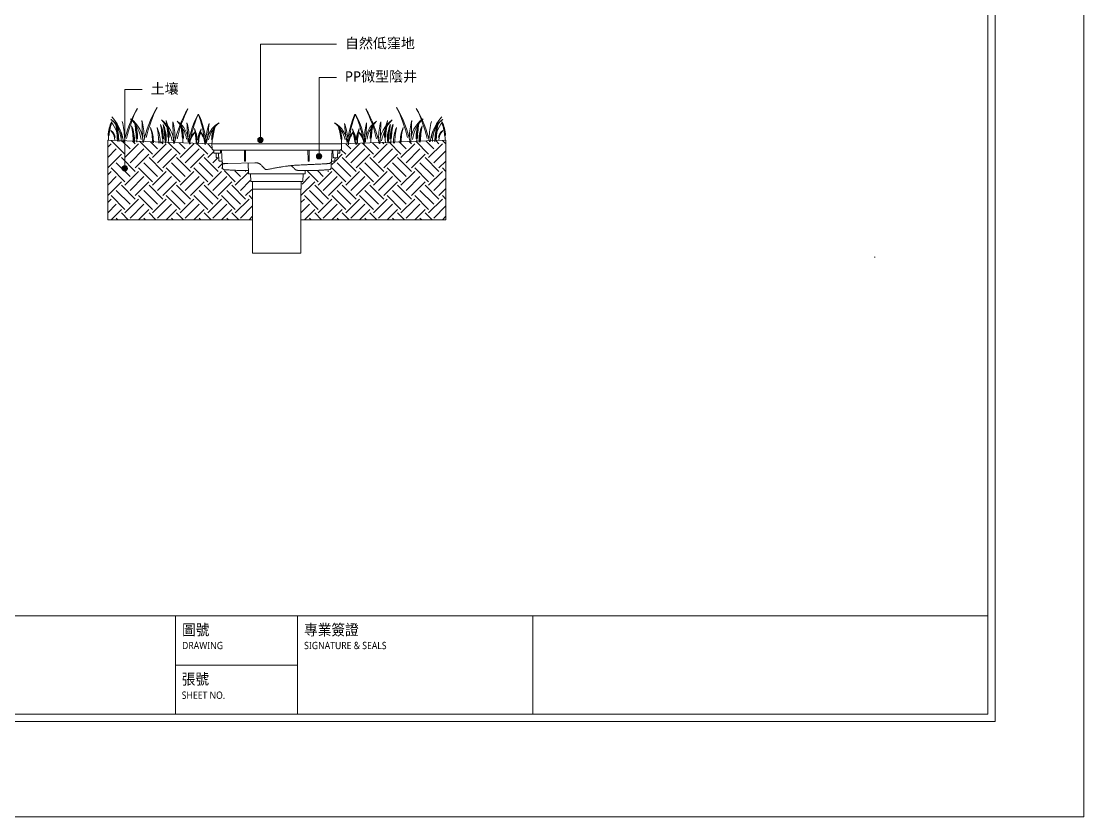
# Model space of a CAD drawing. Header units: millimetres. Extents: x 3083 to 7283, y 1609 to 4579.
# Drawn here: x 5210 to 7283, y 1609 to 3160 of the extents above; entities that cross this region are included whole.
import ezdxf
from ezdxf.enums import TextEntityAlignment as Align

# ---------------------------------------------------------------- set-up
doc = ezdxf.new("R2010")
doc.units = ezdxf.units.MM
doc.styles.add('圖框文字', font='Microsoft JhengHei.ttf')
doc.styles.add('微軟正黑體-20', font='Microsoft JhengHei.ttf', dxfattribs={"height": 20})

msp = doc.modelspace()

# ---------------------------------------------------------------- hatches: boundary and pattern name
at = {"lineweight": 5}
h = msp.add_hatch(dxfattribs=at)
h.set_pattern_fill('EARTH', color=256, scale=6, angle=45)
h.set_pattern_definition([(45, (-494.446, -143.182), (0, 53.88154), [38.1, -38.1]), (45, (-504.55, -133.08), (0, 53.88154), [38.1, -38.1]), (45, (-514.65, -122.977), (0, 53.88154), [38.1, -38.1]), (135, (-514.65, -116.24), (-53.88154, 0), [38.1, -38.1]), (135, (-504.55, -106.14), (-53.88154, 0), [38.1, -38.1]), (135, (-494.446, -96.036), (-53.88154, 0), [38.1, -38.1])])
h.paths.add_polyline_path([(5661.7, 2831.9), (5660, 2831.9), (5659.5, 2846.3), (5657.2, 2846.3), (5656.6, 2861.4), (5652.8, 2861.4), (5652.8, 2867.7), (5602, 2869.2), (5601.1, 2886.3), (5595.2, 2886.3), (5594.6, 2893.7), (5589.8, 2893.7), (5589.2, 2902.6), (5585.6, 2902.6), (5585, 2907.2), (5582.3, 2908.5), (5582.3, 2921), (5378.9, 2928.5), (5378.9, 2773.2), (5661.7, 2773.2)])
h.paths.add_polyline_path([(6038.8, 2928.5), (5835.4, 2921), (5835.4, 2908.5), (5832.7, 2907.2), (5832.2, 2902.6), (5828.6, 2902.6), (5828, 2893.7), (5823.1, 2893.7), (5822.6, 2886.3), (5816.7, 2886.3), (5815.8, 2869.2), (5765, 2867.7), (5765, 2861.4), (5761.1, 2861.4), (5760.5, 2846.3), (5758.2, 2846.3), (5757.8, 2831.9), (5756, 2831.9), (5756, 2773.2), (6038.8, 2773.2)])
h = msp.add_hatch(color=256, dxfattribs=at)
h.dxf.hatch_style = 1
h.paths.add_polyline_path([(5682.1, 2928.9, 1), (5671.7, 2928.9, 1)])
h = msp.add_hatch(color=256, dxfattribs=at)
h.dxf.hatch_style = 1
h.paths.add_polyline_path([(5796.4, 2897.1, 1), (5786, 2897.1, 1)])
h = msp.add_hatch(color=256, dxfattribs=at)
h.dxf.hatch_style = 1
h.paths.add_polyline_path([(5417.4, 2873.5, 1), (5407, 2873.5, 1)])

# ---------------------------------------------------------------- linework, layer by layer
for p, q in [((7283.3, 4578.9), (7283.3, 1608.9)), ((7096.2, 4380.1), (7096.2, 2000.9)), ((7096.2, 1808.7), (7096.2, 4380.1)), ((5676.9, 2928.9), (5676.9, 3115.8)), ((5676.9, 3115.8), (5825.1, 3115.8)), ((5791.2, 2897.1), (5791.2, 3050.9)), ((5791.2, 3050.9), (5825.1, 3050.9)), ((5412.2, 2873.5), (5412.2, 3027.3)), ((5412.2, 3027.3), (5446.1, 3027.3)), ((5378.9, 2928.5, -163.2), (5582.3, 2921, -163.2)), ((5378.9, 2928.5, -163.2), (5378.9, 2773.2, -163.2)), ((5835.4, 2921, -163.2), (6038.8, 2928.5, -163.2)), ((6038.8, 2928.5, -163.2), (6038.8, 2773.2, -163.2)), ((5378.9, 2773.2, -163.2), (5661.7, 2773.2, -163.2)), ((6038.8, 2773.2, -163.2), (5756, 2773.2, -163.2)), ((7096.2, 2000.9), (3270.3, 2000.9)), ((7096.2, 2000.9), (3270.3, 2000.9)), ((5511.2, 2000.9), (5749.5, 2000.9)), ((5511.2, 2000.9), (5511.2, 1808.7)), ((5749.5, 2000.9), (5749.5, 1808.7)), ((5749.5, 2000.9), (5749.5, 1808.7)), ((6208.4, 2000.9), (6208.4, 1808.7)), ((5511.2, 1904.8), (5749.5, 1904.8)), ((3270.3, 1808.7), (7096.2, 1808.7)), ((7283.3, 1608.9), (3083.3, 1608.9))]:
    msp.add_line(p, q, dxfattribs=at)
at = {"color": 4, "lineweight": 5}
for p, q in [((7110.5, 1794.4), (7110.5, 4394.3)), ((3256.1, 1794.4), (7110.5, 1794.4))]:
    msp.add_line(p, q, dxfattribs=at)
at = {"linetype": 'Continuous', "lineweight": 5}
for p, q in [((5582.6, 2912, -163.2), (5582.3, 2921, -163.2)), ((5584.6, 2909.3, -163.2), (5585.5, 2909.2, -163.2)), ((5586.1, 2903.6, -163.2), (5585.8, 2909.2, -163.2)), ((5590.3, 2903.1, -163.2), (5590.7, 2895.2, -163.2)), ((5594.5, 2921, -163.2), (5823.3, 2921, -163.2)), ((5594.7, 2909.2, -163.2), (5823, 2909.2, -163.2)), ((5594.8, 2903.1, -163.2), (5595.5, 2889.2, -163.2)), ((5599.1, 2909.2, -163.2), (5598.9, 2903.6, -163.2)), ((5601.2, 2909.2, -163.2), (5602.4, 2885.7, -163.2)), ((5646, 2889.3, -163.2), (5645.8, 2909.2, -163.2)), ((5648.1, 2909.2, -163.2), (5648, 2889.3, -163.2)), ((5769.6, 2909.2, -163.2), (5769.8, 2889.3, -163.2)), ((5771.8, 2889.3, -163.2), (5772, 2909.2, -163.2)), ((5816.6, 2909.2, -163.2), (5815.4, 2886.3, -163.2)), ((5818.3, 2909.2, -163.2), (5819, 2895.2, -163.2)), ((5827, 2895.2, -163.2), (5827.7, 2909.2, -163.2)), ((5831.9, 2909.2, -163.2), (5831.6, 2903.6, -163.2)), ((5832.2, 2909.2, -163.2), (5832.8, 2909.2, -163.2)), ((5832.8, 2909.2, -163.2), (5833.2, 2909.3, -163.2)), ((5835.4, 2921, -163.2), (5835.2, 2912, -163.2)), ((5591.7, 2894.3, -163.2), (5591.4, 2894.4, -163.2)), ((5597.5, 2887.4, -163.2), (5602.3, 2887.4, -163.2)), ((5602.6, 2884.9, -163.2), (5602.4, 2885.7, -163.2)), ((5613.6, 2883.1, -163.2), (5666.3, 2884.4, -163.2)), ((5646, 2887.8, -163.2), (5646, 2887.9, -163.2)), ((5646, 2887.7, -163.2), (5646, 2887.8, -163.2)), ((5647.5, 2887.4, -163.2), (5646.5, 2887.4, -163.2)), ((5648, 2887.8, -163.2), (5647.9, 2887.7, -163.2)), ((5648, 2887.9, -163.2), (5648, 2887.8, -163.2)), ((5653.1, 2884.1, -163.2), (5653.7, 2863.1, -163.2)), ((5769.8, 2887.9, -163.2), (5769.8, 2887.8, -163.2)), ((5769.8, 2887.8, -163.2), (5769.8, 2887.7, -163.2)), ((5770.3, 2887.4, -163.2), (5771.3, 2887.4, -163.2)), ((5771.7, 2887.7, -163.2), (5771.8, 2887.8, -163.2)), ((5771.8, 2887.8, -163.2), (5771.8, 2887.9, -163.2)), ((5820.2, 2887.4, -163.2), (5815.4, 2887.4, -163.2)), ((5819.2, 2895.2, -163.2), (5819, 2895.2, -163.2)), ((5820, 2894.3, -163.2), (5819.7, 2894.4, -163.2)), ((5822.5, 2894.3, -163.2), (5822.2, 2889.2, -163.2)), ((5826, 2894.3, -163.2), (5826.3, 2894.4, -163.2)), ((5826.3, 2894.4, -163.2), (5826.4, 2894.4, -163.2)), ((5658.1, 2848.2, -163.2), (5657.7, 2862.1, -163.2)), ((5689.5, 2871, -163.2), (5690.3, 2871.2, -163.2)), ((5689.5, 2871.1, -163.2), (5690.4, 2871.2, -163.2)), ((5690.4, 2871.2, -163.2), (5689.6, 2871.1, -163.2)), ((5759.6, 2848.2, -163.2), (5760.1, 2862.1, -163.2)), ((5764, 2863.1, -163.2), (5764.2, 2869.3, -163.2)), ((5661.4, 2833.4, -163.2), (5661.2, 2847.3, -163.2)), ((5756.3, 2833.4, -163.2), (5756.6, 2847.3, -163.2)), ((5661.7, 2832.9, -163.2), (5756, 2832.9, -163.2))]:
    msp.add_line(p, q, dxfattribs=at)
at = {"lineweight": 5, "elevation": -163.2}
msp.add_lwpolyline([(5661.7, 2832.9), (5756, 2832.9), (5756, 2708.2), (5661.7, 2708.2)], close=True, dxfattribs=at)
at = {"lineweight": 5}
for centre in [(5676.9, 2928.9), (5791.2, 2897.1), (5412.2, 2873.5)]:
    msp.add_circle(centre, 5.21, dxfattribs=at)
for centre, radius, start, end in [((5627.9, 2876.7, -163.2), 222.5, 149.2267, 167.3525), ((5678.2, 2869.9, -163.2), 269.9, 153.4534, 166.7332), ((5666.3, 2878.3, -163.2), 222.5, 149.2267, 168.1297), ((5716.6, 2871.5, -163.2), 269.9, 153.4534, 166.7332), ((5726.6, 2875.8, -163.2), 222.5, 149.2267, 168.0546), ((5776.9, 2869, -163.2), 269.9, 153.4534, 166.7332), ((5640.9, 2869, -163.2), 269.9, 13.2668, 26.5466), ((5691.1, 2875.8, -163.2), 222.5, 11.9454, 30.7733), ((5701.2, 2871.5, -163.2), 269.9, 13.2668, 26.5466), ((5751.4, 2878.3, -163.2), 222.5, 11.8703, 30.7733), ((5739.6, 2869.9, -163.2), 269.9, 13.2668, 26.5466), ((5789.8, 2876.7, -163.2), 222.5, 12.6475, 30.7733), ((5442.6, 2935.4, -163.2), 63, 151.8271, 178.2695), ((5493.7, 2926.2, -163.2), 113.5, 159.9525, 178.8742), ((5643.6, 2898.9, -163.2), 264.9, 165.5314, 171.6109), ((5351.9, 2921.8, -163.2), 57.7, 3.7106, 54.693), ((5347.6, 2925.8, -163.2), 57.7, 359.8332, 48.4516), ((5332.5, 2920.9, -163.2), 75.8, 9.3441, 44.333), ((5285.1, 2932.7, -163.2), 126.4, 359.9438, 14.8158), ((5390.3, 2923.3, -163.2), 57.7, 0.4506, 54.693), ((5369.4, 2917.4, -163.2), 75.8, 9.3441, 44.333), ((5323.5, 2934.2, -163.2), 126.4, 359.9438, 14.8158), ((6137.7, 2975.5, -163.2), 692, 180.7385, 184.2741), ((5450.6, 2920.8, -163.2), 57.7, 1.0354, 54.693), ((5429.6, 2914.9, -163.2), 75.8, 9.3441, 44.333), ((5366, 2933, -163.2), 131.4, 355.8811, 14.8027), ((5425.9, 2938.1, -163.2), 72.9, 356.4857, 22.9281), ((5190.4, 2917.4, -163.2), 306.6, 3.1443, 9.2238), ((5486.4, 2924.3, -163.2), 49.8, 0.8144, 55.7444), ((5468.4, 2918.9, -163.2), 65.5, 10.3955, 45.3844), ((5725.6, 2889.8, -163.2), 192.3, 152.2408, 169.6386), ((5769.1, 2884.7, -163.2), 233.2, 156.4051, 167.7846), ((5336.4, 2900.6, -163.2), 233.2, 8.022, 19.4015), ((5380.1, 2902.5, -163.2), 192.3, 6.168, 23.5658), ((6037.6, 2902.5, -163.2), 192.3, 156.4342, 173.832), ((6081.4, 2900.6, -163.2), 233.2, 160.5985, 171.978), ((5692.2, 2889.8, -163.2), 192.3, 10.3614, 27.7592), ((5648.7, 2884.7, -163.2), 233.2, 12.2154, 23.5949), ((5931.4, 2924.3, -163.2), 49.8, 124.2556, 179.1856), ((5949.3, 2918.9, -163.2), 65.5, 134.6156, 169.6045), ((5967.2, 2920.8, -163.2), 57.7, 125.307, 178.9646), ((5988.1, 2914.9, -163.2), 75.8, 135.667, 170.6559), ((5991.9, 2938.1, -163.2), 72.9, 157.0719, 183.5143), ((6051.7, 2933, -163.2), 131.4, 165.1973, 184.1189), ((6227.4, 2917.4, -163.2), 306.6, 170.7762, 176.8557), ((6094.2, 2934.2, -163.2), 126.4, 165.1842, 180.0562), ((6027.5, 2923.3, -163.2), 57.7, 125.307, 179.5494), ((5280.1, 2975.5, -163.2), 692, 355.7259, 359.2615), ((6048.4, 2917.4, -163.2), 75.8, 135.667, 170.6559), ((6132.6, 2932.7, -163.2), 126.4, 165.1842, 180.0562), ((6065.9, 2921.8, -163.2), 57.7, 125.307, 176.2894), ((6085.2, 2920.9, -163.2), 75.8, 135.667, 170.6559), ((6070.1, 2925.8, -163.2), 57.7, 131.5484, 180.1668), ((5924, 2926.2, -163.2), 113.5, 1.1258, 20.0475), ((5975.2, 2935.4, -163.2), 63, 1.7305, 28.1729), ((5774.2, 2898.9, -163.2), 264.9, 8.3891, 14.4686), ((5364, 2927.8, -163.2), 28.8, 0.3786, 42.5244), ((5374.3, 2931.5, -163.2), 19.2, 5.6437, 55.3734), ((5326, 2917, -163.2), 75.8, 6.6969, 38.0916), ((5267.2, 2928.8, -163.2), 131.4, 358.7348, 14.8027), ((5327.1, 2934, -163.2), 72.9, 356.4857, 22.9281), ((5091.5, 2913.2, -163.2), 306.6, 3.1443, 9.2238), ((5358.4, 2928, -163.2), 72.9, 357.3975, 22.9281), ((5298.6, 2922.8, -163.2), 131.4, 0.8343, 14.8027), ((5122.9, 2907.3, -163.2), 306.6, 3.2213, 9.2238), ((5304.2, 2930.5, -163.2), 131.4, 357.385, 14.8027), ((5364.1, 2935.7, -163.2), 72.9, 356.4857, 22.9281), ((5128.6, 2915, -163.2), 306.6, 3.1443, 9.2238), ((5395.3, 2924.5, -163.2), 72.9, 359.0882, 22.9281), ((5335.4, 2919.3, -163.2), 131.4, 1.7738, 14.8027), ((5408.4, 2924.5, -163.2), 72.9, 358.7365, 22.9281), ((5172.9, 2903.7, -163.2), 306.6, 3.5974, 9.2238), ((5372.9, 2928.1, -163.2), 113.5, 357.1158, 15.8541), ((5424.6, 2933.5, -163.2), 63, 357.5371, 23.9795), ((5221.4, 2911.9, -163.2), 264.9, 4.1957, 10.2752), ((5420.3, 2930.4, -163.2), 72.9, 356.4857, 22.9281), ((5360.4, 2925.3, -163.2), 131.4, 358.7925, 14.8027), ((5184.7, 2909.7, -163.2), 306.6, 3.1443, 9.2238), ((5383.8, 2931.7, -163.2), 126.4, 359.9438, 14.8158), ((6198, 2973, -163.2), 692, 180.7385, 184.2741), ((5411.9, 2929.2, -163.2), 113.5, 356.9324, 15.8541), ((5463.6, 2934.6, -163.2), 63, 357.5371, 23.9795), ((5260.4, 2913, -163.2), 264.9, 4.1957, 10.2752), ((5428.6, 2932.7, -163.2), 109.2, 0.9952, 15.8671), ((6131.2, 2981.2, -163.2), 597.9, 181.7898, 185.3255), ((5567.7, 2921.6, -163.2), 29.3, 128.6986, 176.9324), ((5583.5, 2913.5, -163.2), 45.7, 138.2172, 170.853), ((5490.7, 2925.4, -163.2), 63, 3.0358, 23.9795), ((5439.1, 2920, -163.2), 113.5, 0.123, 15.8541), ((5287.6, 2903.8, -163.2), 264.9, 4.1957, 10.2752), ((5617, 2920.8, -163.2), 63, 151.8271, 172.7708), ((5668.1, 2911.6, -163.2), 113.5, 159.9525, 175.6836), ((5818, 2884.4, -163.2), 264.9, 165.5314, 171.6109), ((5539.9, 2922.6, -163.2), 29.3, 358.8742, 47.108), ((5679.5, 2923.5, -163.2), 109.2, 159.9395, 174.8114), ((5621.2, 2919.4, -163.2), 49.8, 120.0622, 174.9922), ((4982.3, 3023.3, -163.2), 597.9, 350.4811, 354.0168), ((5638.7, 2912.7, -163.2), 65.5, 130.4222, 165.4111), ((5644.7, 2928, -163.2), 63, 151.8271, 178.2695), ((5695.8, 2918.8, -163.2), 113.5, 159.9525, 178.8742), ((5845.7, 2891.5, -163.2), 264.9, 165.5314, 171.6109), ((5796.5, 2919.4, -163.2), 49.8, 5.0078, 59.9378), ((5779, 2912.7, -163.2), 65.5, 14.5889, 49.5778), ((5721.9, 2918.8, -163.2), 113.5, 1.1258, 20.0475), ((5773, 2928, -163.2), 63, 1.7305, 28.1729), ((5572, 2891.5, -163.2), 264.9, 8.3891, 14.4686), ((5738.3, 2923.5, -163.2), 109.2, 5.1886, 20.0605), ((6435.5, 3023.3, -163.2), 597.9, 185.9832, 189.5189), ((5877.8, 2922.6, -163.2), 29.3, 132.892, 181.1258), ((5800.8, 2920.8, -163.2), 63, 7.2292, 28.1729), ((5749.7, 2911.6, -163.2), 113.5, 4.3164, 20.0475), ((5599.8, 2884.4, -163.2), 264.9, 8.3891, 14.4686), ((5927, 2925.4, -163.2), 63, 156.0205, 176.9642), ((5978.7, 2920, -163.2), 113.5, 164.1459, 179.877), ((6130.2, 2903.8, -163.2), 264.9, 169.7248, 175.8043), ((5834.3, 2913.5, -163.2), 45.7, 9.147, 41.7828), ((5850.1, 2921.6, -163.2), 29.3, 3.0676, 51.3014), ((5989.2, 2932.7, -163.2), 109.2, 164.1329, 179.0048), ((5286.5, 2981.2, -163.2), 597.9, 354.6745, 358.2102), ((5954.2, 2934.6, -163.2), 63, 156.0205, 182.4629), ((6005.8, 2929.2, -163.2), 113.5, 164.1459, 183.0676), ((6157.3, 2913, -163.2), 264.9, 169.7248, 175.8043), ((6033.9, 2931.7, -163.2), 126.4, 165.1842, 180.0562), ((5219.8, 2973, -163.2), 692, 355.7259, 359.2615), ((5997.5, 2930.4, -163.2), 72.9, 157.0719, 183.5143), ((6057.4, 2925.3, -163.2), 131.4, 165.1973, 181.2075), ((6233, 2909.7, -163.2), 306.6, 170.7762, 176.8557), ((5993.2, 2933.5, -163.2), 63, 156.0205, 182.4629), ((6044.8, 2928.1, -163.2), 113.5, 164.1459, 182.8842), ((6196.3, 2911.9, -163.2), 264.9, 169.7248, 175.8043), ((6009.3, 2924.5, -163.2), 72.9, 157.0719, 181.2635), ((6244.8, 2903.7, -163.2), 306.6, 170.7762, 176.4026), ((6022.5, 2924.5, -163.2), 72.9, 157.0719, 180.9118), ((6082.4, 2919.3, -163.2), 131.4, 165.1973, 178.2262), ((6053.7, 2935.7, -163.2), 72.9, 157.0719, 183.5143), ((6113.5, 2930.5, -163.2), 131.4, 165.1973, 182.615), ((6289.2, 2915, -163.2), 306.6, 170.7762, 176.8557), ((6059.3, 2928, -163.2), 72.9, 157.0719, 182.6025), ((6119.2, 2922.8, -163.2), 131.4, 165.1973, 179.1657), ((6294.8, 2907.3, -163.2), 306.6, 170.7762, 176.7787), ((6091.7, 2917, -163.2), 75.8, 141.9084, 173.3031), ((6090.7, 2934, -163.2), 72.9, 157.0719, 183.5143), ((6150.6, 2928.8, -163.2), 131.4, 165.1973, 181.2652), ((6326.2, 2913.2, -163.2), 306.6, 170.7762, 176.8557), ((6043.5, 2931.5, -163.2), 19.2, 124.6266, 174.3563), ((6053.8, 2927.8, -163.2), 28.8, 137.4756, 179.6214), ((5523.6, 2915.7, -163.2), 45.7, 4.9536, 37.5894), ((5894.1, 2915.7, -163.2), 45.7, 142.4106, 175.0464), ((6837.3, 2664.3), 52.8, 42.7551, 43.9325), ((6855.7, 2673.2), 33.9, 52.9943, 54.6971)]:
    msp.add_arc(centre, radius, start, end, dxfattribs=at)
at = {"linetype": 'Continuous', "lineweight": 5}
for points, knots in [([(5582.3, 2921, -163.2), (5582.3, 2921, -163.2), (5582.4, 2921, -163.2), (5582.7, 2921, -163.2), (5583, 2921, -163.2), (5583.6, 2921, -163.2), (5583.9, 2921, -163.2), (5584.8, 2921, -163.2), (5585.3, 2921, -163.2), (5586.2, 2921, -163.2), (5586.5, 2921, -163.2), (5587.1, 2921, -163.2), (5587.4, 2921, -163.2), (5588.1, 2921, -163.2), (5588.4, 2921, -163.2), (5589.1, 2921, -163.2), (5589.5, 2921, -163.2), (5590.6, 2921, -163.2), (5591.3, 2921, -163.2), (5592.5, 2921, -163.2), (5592.9, 2921, -163.2), (5593.7, 2921, -163.2), (5594.1, 2921, -163.2), (5594.5, 2921, -163.2)], [0, 0, 0, 0, 0.125, 0.125, 0.25, 0.25, 0.375, 0.375, 0.5, 0.5, 0.5625, 0.5625, 0.625, 0.625, 0.6875, 0.6875, 0.75, 0.75, 0.875, 0.875, 0.9375, 0.9375, 1, 1, 1, 1]), ([(5582.6, 2912, -163.2), (5582.8, 2911.8, -163.2), (5582.8, 2911.2, -163.2), (5583.1, 2910.4, -163.2), (5583.7, 2909.7, -163.2), (5584.3, 2909.4, -163.2), (5584.6, 2909.3, -163.2)], [0, 0, 0, 0, 0.242632, 0.495898, 0.751552, 1, 1, 1, 1]), ([(5585.5, 2909.2, -163.2), (5585.5, 2909.2, -163.2), (5586.5, 2909.2, -163.2), (5589.9, 2909.2, -163.2), (5592.3, 2909.2, -163.2), (5594.7, 2909.2, -163.2)], [0, 0, 0, 0, 0.5, 0.5, 1, 1, 1, 1]), ([(5586.6, 2903.1, -163.2), (5586.6, 2903.1, -163.2), (5586.5, 2903.2, -163.2), (5586.4, 2903.2, -163.2), (5586.3, 2903.2, -163.2), (5586.2, 2903.3, -163.2), (5586.2, 2903.4, -163.2), (5586.1, 2903.5, -163.2), (5586.1, 2903.6, -163.2), (5586.1, 2903.6, -163.2)], [0, 0, 0, 0, 0.25, 0.25, 0.5, 0.5, 0.75, 0.75, 1, 1, 1, 1]), ([(5586.6, 2903.1, -163.2), (5586.6, 2903.1, -163.2), (5586.8, 2903.1, -163.2), (5587.4, 2903.1, -163.2), (5587.8, 2903.1, -163.2), (5588.9, 2903.1, -163.2), (5589.5, 2903.1, -163.2), (5591, 2903.1, -163.2), (5591.7, 2903.1, -163.2), (5593.3, 2903.1, -163.2), (5594, 2903.1, -163.2), (5595.4, 2903.1, -163.2), (5596.1, 2903.1, -163.2), (5597.2, 2903.1, -163.2), (5597.6, 2903.1, -163.2), (5598.2, 2903.1, -163.2), (5598.4, 2903.1, -163.2), (5598.4, 2903.1, -163.2)], [0, 0, 0, 0, 0.125, 0.125, 0.25, 0.25, 0.375, 0.375, 0.5, 0.5, 0.625, 0.625, 0.75, 0.75, 0.875, 0.875, 1, 1, 1, 1]), ([(5598.4, 2903.1, -163.2), (5598.4, 2903.1, -163.2), (5598.5, 2903.2, -163.2), (5598.6, 2903.2, -163.2), (5598.7, 2903.2, -163.2), (5598.8, 2903.3, -163.2), (5598.8, 2903.4, -163.2), (5598.8, 2903.5, -163.2), (5598.9, 2903.6, -163.2), (5598.9, 2903.6, -163.2)], [0, 0, 0, 0, 0.25, 0.25, 0.5, 0.5, 0.75, 0.75, 1, 1, 1, 1]), ([(5823, 2909.2, -163.2), (5825.4, 2909.2, -163.2), (5827.8, 2909.2, -163.2), (5831.2, 2909.2, -163.2), (5832.2, 2909.2, -163.2), (5832.2, 2909.2, -163.2)], [0, 0, 0, 0, 0.5, 0.5, 1, 1, 1, 1]), ([(5823.3, 2921, -163.2), (5824.1, 2921, -163.2), (5824.9, 2921, -163.2), (5826.4, 2921, -163.2), (5827.2, 2921, -163.2), (5828.3, 2921, -163.2), (5828.7, 2921, -163.2), (5829.4, 2921, -163.2), (5829.7, 2921, -163.2), (5830.4, 2921, -163.2), (5830.7, 2921, -163.2), (5831.3, 2921, -163.2), (5831.6, 2921, -163.2), (5832.4, 2921, -163.2), (5832.9, 2921, -163.2), (5833.8, 2921, -163.2), (5834.2, 2921, -163.2), (5834.8, 2921, -163.2), (5835, 2921, -163.2), (5835.2, 2921, -163.2), (5835.3, 2921, -163.2), (5835.4, 2921, -163.2), (5835.4, 2921, -163.2), (5835.4, 2921, -163.2)], [0, 0, 0, 0, 0.125, 0.125, 0.25, 0.25, 0.3125, 0.3125, 0.375, 0.375, 0.4375, 0.4375, 0.5, 0.5, 0.625, 0.625, 0.75, 0.75, 0.875, 0.875, 0.9375, 0.9375, 1, 1, 1, 1]), ([(5831.1, 2903.1, -163.2), (5831, 2903.1, -163.2), (5830.9, 2903.1, -163.2), (5829.5, 2903.1, -163.2), (5828.2, 2903.1, -163.2), (5827.4, 2903.1, -163.2), (5827.4, 2903.1, -163.2)], [0, 0, 0, 0, 0.329106, 0.658191, 0.98731, 1, 1, 1, 1]), ([(5831.1, 2903.1, -163.2), (5831.2, 2903.1, -163.2), (5831.2, 2903.2, -163.2), (5831.4, 2903.2, -163.2), (5831.4, 2903.2, -163.2), (5831.5, 2903.3, -163.2), (5831.5, 2903.4, -163.2), (5831.6, 2903.5, -163.2), (5831.6, 2903.6, -163.2), (5831.6, 2903.6, -163.2)], [0, 0, 0, 0, 0.25, 0.25, 0.5, 0.5, 0.75, 0.75, 1, 1, 1, 1]), ([(5833.2, 2909.3, -163.2), (5833.5, 2909.5, -163.2), (5834, 2909.7, -163.2), (5834.6, 2910.4, -163.2), (5835, 2911.2, -163.2), (5834.9, 2911.8, -163.2), (5835.2, 2912, -163.2)], [0.0143652, 0.0143652, 0.0143652, 0.0143652, 0.2484527, 0.5041145, 0.7573826, 1, 1, 1, 1]), ([(5590.8, 2895.2, -163.2), (5590.8, 2895.2, -163.2), (5590.7, 2895.2, -163.2), (5590.7, 2895.2, -163.2), (5590.7, 2895.2, -163.2)], [0, 0, 0, 0, 0.015832, 1, 1, 1, 1]), ([(5590.8, 2895.2, -163.2), (5590.8, 2895.1, -163.2), (5590.8, 2895, -163.2), (5590.9, 2894.7, -163.2), (5591.1, 2894.5, -163.2), (5591.3, 2894.4, -163.2), (5591.4, 2894.4, -163.2)], [0, 0, 0, 0, 0.2434572, 0.4967899, 0.7520326, 1, 1, 1, 1]), ([(5591.7, 2894.3, -163.2), (5591.8, 2894.3, -163.2), (5591.9, 2894.3, -163.2), (5592.6, 2894.3, -163.2), (5593.6, 2894.3, -163.2), (5594.5, 2894.3, -163.2), (5595.1, 2894.3, -163.2), (5595.3, 2894.3, -163.2)], [0, 0, 0, 0, 0.224801, 0.449588, 0.674413, 0.899222, 1, 1, 1, 1]), ([(5595.5, 2889.2, -163.2), (5595.5, 2888.7, -163.2), (5595.8, 2888.3, -163.2), (5596.5, 2887.6, -163.2), (5597, 2887.4, -163.2), (5597.5, 2887.4, -163.2)], [0, 0, 0, 0, 0.5, 0.5, 1, 1, 1, 1]), ([(5602.4, 2884.6, -163.2), (5602.5, 2884.4, -163.2), (5602.5, 2884.2, -163.2), (5602.5, 2883.8, -163.2), (5602.5, 2883.7, -163.2), (5602.5, 2883.4, -163.2), (5602.5, 2883.2, -163.2), (5602.5, 2882.8, -163.2), (5602.5, 2882.7, -163.2), (5602.6, 2882.4, -163.2), (5602.6, 2882.2, -163.2), (5602.6, 2881.6, -163.2), (5602.6, 2881.1, -163.2), (5602.7, 2880, -163.2), (5602.7, 2879.4, -163.2), (5602.8, 2878.4, -163.2), (5602.8, 2878, -163.2), (5602.8, 2877.3, -163.2), (5602.8, 2877, -163.2), (5602.9, 2875.9, -163.2), (5602.9, 2875.1, -163.2), (5603, 2874.4, -163.2)], [0, 0, 0, 0, 0.125, 0.125, 0.25, 0.25, 0.375, 0.375, 0.4375, 0.4375, 0.5, 0.5, 0.625, 0.625, 0.75, 0.75, 0.8125, 0.8125, 0.875, 0.875, 1, 1, 1, 1]), ([(5605.9, 2882.5, -163.2), (5605.5, 2882.5, -163.2), (5604.9, 2882.5, -163.2), (5604, 2882.9, -163.2), (5603.5, 2883.4, -163.2), (5603, 2883.9, -163.2), (5602.7, 2884.4, -163.2), (5602.6, 2884.7, -163.2), (5602.6, 2884.9, -163.2)], [0, 0, 0, 0, 0.288504, 0.443452, 0.601577, 0.759703, 0.914651, 1, 1, 1, 1]), ([(5605.9, 2882.5, -163.2), (5606, 2882.6, -163.2), (5606.8, 2882.7, -163.2), (5609.5, 2882.9, -163.2), (5611.5, 2883, -163.2), (5613.4, 2883.1, -163.2)], [0, 0, 0, 0, 0.5, 0.5, 1, 1, 1, 1]), ([(5646, 2887.9, -163.2), (5646, 2887.9, -163.2), (5646, 2887.9, -163.2), (5646, 2887.9, -163.2), (5646, 2887.9, -163.2), (5646, 2887.9, -163.2), (5646, 2888, -163.2), (5646, 2888.1, -163.2), (5646, 2888.3, -163.2), (5646, 2888.5, -163.2), (5646, 2888.7, -163.2), (5646, 2888.9, -163.2), (5646, 2889.1, -163.2), (5646, 2889.2, -163.2), (5646, 2889.3, -163.2)], [0, 0, 0, 0, 0.049655, 0.099196, 0.148938, 0.199191, 0.250257, 0.375443, 0.500087, 0.624466, 0.749901, 0.834381, 0.917268, 1, 1, 1, 1]), ([(5646, 2887.7, -163.2), (5646, 2887.6, -163.2), (5646.1, 2887.5, -163.2), (5646.2, 2887.4, -163.2), (5646.3, 2887.4, -163.2), (5646.4, 2887.4, -163.2), (5646.5, 2887.4, -163.2)], [0, 0, 0, 0, 0.2486668, 0.5046979, 0.7580151, 1, 1, 1, 1]), ([(5647.5, 2887.4, -163.2), (5647.5, 2887.4, -163.2), (5647.6, 2887.4, -163.2), (5647.7, 2887.4, -163.2), (5647.9, 2887.5, -163.2), (5647.9, 2887.6, -163.2), (5647.9, 2887.7, -163.2)], [0, 0, 0, 0, 0.2419849, 0.4953021, 0.7513332, 1, 1, 1, 1]), ([(5648, 2889.3, -163.2), (5648, 2889.2, -163.2), (5648, 2889.2, -163.2), (5648, 2889, -163.2), (5648, 2888.9, -163.2), (5648, 2888.8, -163.2), (5648, 2888.7, -163.2), (5648, 2888.5, -163.2), (5648, 2888.3, -163.2), (5648, 2888.1, -163.2), (5648, 2888, -163.2), (5648, 2887.9, -163.2), (5648, 2887.9, -163.2), (5648, 2887.9, -163.2), (5648, 2887.9, -163.2)], [0, 0, 0, 0, 0.049645, 0.099176, 0.148908, 0.199151, 0.250207, 0.375385, 0.50002, 0.624408, 0.74985, 0.834347, 0.917251, 1, 1, 1, 1]), ([(5677.7, 2880.4, -163.2), (5677.7, 2880.5, -163.2), (5677.5, 2880.6, -163.2), (5677.3, 2880.8, -163.2), (5677, 2881.1, -163.2), (5676.6, 2881.4, -163.2), (5675.9, 2881.9, -163.2), (5674.9, 2882.5, -163.2), (5673.6, 2883.1, -163.2), (5671.9, 2883.8, -163.2), (5670.1, 2884.2, -163.2), (5668.8, 2884.3, -163.2), (5668.2, 2884.4, -163.2), (5667.7, 2884.4, -163.2), (5667, 2884.5, -163.2), (5666.5, 2884.4, -163.2), (5666.3, 2884.4, -163.2)], [0, 0, 0, 0, 0.025049, 0.049165, 0.072331, 0.122616, 0.174144, 0.280835, 0.385588, 0.533972, 0.72067, 0.81251, 0.846563, 0.874964, 0.941609, 1, 1, 1, 1]), ([(5690.3, 2871.2, -163.2), (5693.2, 2871.7, -163.2), (5698.5, 2872.8, -163.2), (5706.3, 2874.3, -163.2), (5713.3, 2875.6, -163.2), (5719.6, 2876.6, -163.2), (5725, 2877.4, -163.2), (5729.3, 2878, -163.2), (5732.9, 2878.4, -163.2), (5736, 2878.8, -163.2), (5738.8, 2879.1, -163.2), (5742, 2879.3, -163.2), (5746, 2879.6, -163.2), (5750.9, 2879.9, -163.2), (5756.5, 2880.2, -163.2), (5762.9, 2880.4, -163.2), (5769.9, 2880.7, -163.2), (5777.6, 2881.1, -163.2), (5785.9, 2881.5, -163.2), (5794.9, 2882, -163.2), (5801.2, 2882.3, -163.2), (5804.4, 2882.5, -163.2)], [0, 0, 0, 0, 0.074788, 0.143302, 0.205619, 0.261648, 0.311443, 0.346203, 0.377124, 0.404209, 0.427553, 0.451937, 0.488519, 0.531339, 0.580432, 0.635828, 0.697526, 0.764207, 0.836844, 0.915426, 1, 1, 1, 1]), ([(5769.8, 2889.3, -163.2), (5769.8, 2888.9, -163.2), (5769.8, 2888.5, -163.2), (5769.8, 2888, -163.2), (5769.8, 2887.9, -163.2), (5769.8, 2887.9, -163.2)], [0, 0, 0, 0, 0.5, 0.5, 1, 1, 1, 1]), ([(5769.8, 2887.7, -163.2), (5769.8, 2887.6, -163.2), (5769.9, 2887.5, -163.2), (5770, 2887.4, -163.2), (5770.1, 2887.4, -163.2), (5770.2, 2887.4, -163.2), (5770.3, 2887.4, -163.2)], [0, 0, 0, 0, 0.2486668, 0.5046979, 0.7580151, 1, 1, 1, 1]), ([(5771.3, 2887.4, -163.2), (5771.3, 2887.4, -163.2), (5771.4, 2887.4, -163.2), (5771.6, 2887.4, -163.2), (5771.7, 2887.5, -163.2), (5771.7, 2887.6, -163.2), (5771.7, 2887.7, -163.2)], [0, 0, 0, 0, 0.241985, 0.495302, 0.751333, 1, 1, 1, 1]), ([(5771.8, 2887.9, -163.2), (5771.8, 2887.9, -163.2), (5771.8, 2888, -163.2), (5771.8, 2888.5, -163.2), (5771.8, 2888.9, -163.2), (5771.8, 2889.3, -163.2)], [0, 0, 0, 0, 0.5, 0.5, 1, 1, 1, 1]), ([(5804.4, 2882.5, -163.2), (5805.1, 2882.5, -163.2), (5806.3, 2882.6, -163.2), (5808.7, 2882.8, -163.2), (5810.9, 2883.1, -163.2), (5812.7, 2883.7, -163.2), (5813.8, 2884.4, -163.2), (5814.8, 2885.2, -163.2), (5815, 2885.9, -163.2), (5815.2, 2886.3, -163.2)], [0, 0, 0, 0, 0.142902, 0.277498, 0.530391, 0.652511, 0.772549, 0.889303, 1, 1, 1, 1]), ([(5815.4, 2886.3, -163.2), (5815.4, 2886.3, -163.2), (5815.4, 2886.3, -163.2), (5815.2, 2886.3, -163.2), (5815.2, 2886.3, -163.2)], [0, 0, 0, 0, 0.980995, 1, 1, 1, 1]), ([(5815.2, 2882.5, -163.2), (5815.2, 2883.3, -163.2), (5815.3, 2884.6, -163.2), (5815.4, 2885.7, -163.2), (5815.4, 2886.1, -163.2), (5815.4, 2886.2, -163.2)], [0, 0, 0, 0, 0.55748, 0.8336579, 1, 1, 1, 1]), ([(5819.3, 2894.6, -163.2), (5819.3, 2894.6, -163.2), (5819.2, 2894.7, -163.2), (5819.1, 2894.9, -163.2), (5819, 2895.1, -163.2), (5819, 2895.2, -163.2)], [0, 0, 0, 0, 0.130605, 0.581098, 1, 1, 1, 1]), ([(5819.1, 2895.2, -163.2), (5819.1, 2895.1, -163.2), (5819.1, 2895, -163.2), (5819.2, 2894.7, -163.2), (5819.4, 2894.5, -163.2), (5819.6, 2894.4, -163.2), (5819.7, 2894.4, -163.2)], [0, 0, 0, 0, 0.243618, 0.496859, 0.751958, 1, 1, 1, 1]), ([(5820, 2894.3, -163.2), (5820, 2894.3, -163.2), (5820.3, 2894.3, -163.2), (5821.4, 2894.3, -163.2), (5822.2, 2894.3, -163.2), (5823.8, 2894.3, -163.2), (5824.6, 2894.3, -163.2), (5825.7, 2894.3, -163.2), (5826, 2894.3, -163.2), (5826, 2894.3, -163.2)], [0, 0, 0, 0, 0.25, 0.25, 0.5, 0.5, 0.75, 0.75, 1, 1, 1, 1]), ([(5826.3, 2894.4, -163.2), (5826.4, 2894.4, -163.2), (5826.6, 2894.5, -163.2), (5826.8, 2894.7, -163.2), (5826.9, 2895, -163.2), (5826.9, 2895.1, -163.2), (5826.9, 2895.2, -163.2)], [0, 0, 0, 0, 0.247923, 0.50321, 0.75658, 1, 1, 1, 1]), ([(5826.7, 2894.6, -163.2), (5826.7, 2894.6, -163.2), (5826.8, 2894.7, -163.2), (5826.9, 2894.9, -163.2), (5827, 2895.1, -163.2), (5827, 2895.2, -163.2)], [0, 0, 0, 0, 0.1330575, 0.58228, 1, 1, 1, 1]), ([(5603, 2874.4, -163.2), (5603, 2874, -163.2), (5603.1, 2873.2, -163.2), (5603.7, 2872.4, -163.2), (5604.3, 2871.8, -163.2), (5604.8, 2871.4, -163.2), (5605.5, 2871.1, -163.2), (5605.9, 2871.1, -163.2), (5606.2, 2871, -163.2)], [0, 0, 0, 0, 0.230266, 0.469807, 0.596328, 0.728498, 0.864509, 1, 1, 1, 1]), ([(5606.2, 2871, -163.2), (5607.6, 2870.9, -163.2), (5610.4, 2870.7, -163.2), (5614.3, 2870.4, -163.2), (5617.6, 2870.2, -163.2), (5620.3, 2870.1, -163.2), (5622.7, 2869.9, -163.2), (5626.3, 2869.8, -163.2), (5631.1, 2869.6, -163.2), (5636.8, 2869.4, -163.2), (5642.3, 2869.3, -163.2), (5647.4, 2869.3, -163.2), (5651.2, 2869.3, -163.2), (5653.1, 2869.3, -163.2), (5653.5, 2869.3, -163.2)], [0, 0, 0, 0, 0.102237, 0.192675, 0.264761, 0.319333, 0.370048, 0.421709, 0.546343, 0.671452, 0.777606, 0.882171, 0.977578, 1, 1, 1, 1]), ([(5654.2, 2862.6, -163.2), (5654.2, 2862.6, -163.2), (5654.1, 2862.6, -163.2), (5654, 2862.7, -163.2), (5653.9, 2862.7, -163.2), (5653.8, 2862.8, -163.2), (5653.8, 2862.8, -163.2), (5653.8, 2863, -163.2), (5653.7, 2863, -163.2), (5653.7, 2863.1, -163.2)], [0, 0, 0, 0, 0.25, 0.25, 0.5, 0.5, 0.75, 0.75, 1, 1, 1, 1]), ([(5763.5, 2862.6, -163.2), (5763.5, 2862.6, -163.2), (5763.5, 2862.6, -163.2), (5763.5, 2862.6, -163.2), (5763.5, 2862.6, -163.2), (5763.4, 2862.6, -163.2), (5763.4, 2862.6, -163.2), (5763.3, 2862.6, -163.2), (5763.3, 2862.6, -163.2), (5763.2, 2862.6, -163.2), (5763.1, 2862.6, -163.2), (5763, 2862.6, -163.2), (5762.9, 2862.6, -163.2), (5762.7, 2862.6, -163.2), (5762.6, 2862.6, -163.2), (5762.3, 2862.6, -163.2), (5761.9, 2862.6, -163.2), (5761.2, 2862.6, -163.2), (5760.3, 2862.6, -163.2), (5759.1, 2862.6, -163.2), (5757.1, 2862.6, -163.2), (5754.4, 2862.6, -163.2), (5751.2, 2862.6, -163.2), (5747.6, 2862.6, -163.2), (5743.6, 2862.6, -163.2), (5739.3, 2862.6, -163.2), (5734.7, 2862.6, -163.2), (5729.8, 2862.6, -163.2), (5724.8, 2862.6, -163.2), (5719.5, 2862.6, -163.2), (5714.2, 2862.6, -163.2), (5708.9, 2862.6, -163.2), (5703.5, 2862.6, -163.2), (5698.2, 2862.6, -163.2), (5693, 2862.6, -163.2), (5687.9, 2862.6, -163.2), (5683.1, 2862.6, -163.2), (5678.5, 2862.6, -163.2), (5674.1, 2862.6, -163.2), (5670.2, 2862.6, -163.2), (5666.6, 2862.6, -163.2), (5663.4, 2862.6, -163.2), (5660.6, 2862.6, -163.2), (5658.7, 2862.6, -163.2), (5657.4, 2862.6, -163.2), (5656.6, 2862.6, -163.2), (5655.9, 2862.6, -163.2), (5655.3, 2862.6, -163.2), (5655, 2862.6, -163.2), (5654.8, 2862.6, -163.2), (5654.6, 2862.6, -163.2), (5654.4, 2862.6, -163.2), (5654.3, 2862.6, -163.2), (5654.3, 2862.6, -163.2), (5654.2, 2862.6, -163.2), (5654.2, 2862.6, -163.2)], [0, 0, 0, 0, 0.004472, 0.00894, 0.013406, 0.017871, 0.022336, 0.026801, 0.031267, 0.035735, 0.040207, 0.044683, 0.049163, 0.053649, 0.058142, 0.062642, 0.078356, 0.094008, 0.109636, 0.125278, 0.156533, 0.187895, 0.219253, 0.250512, 0.281767, 0.313129, 0.344487, 0.375747, 0.407001, 0.438364, 0.469722, 0.500981, 0.532235, 0.563598, 0.594956, 0.626215, 0.65747, 0.688832, 0.72019, 0.751449, 0.782704, 0.814066, 0.845424, 0.876683, 0.892322, 0.907948, 0.923602, 0.939319, 0.948029, 0.956714, 0.965382, 0.974038, 0.982688, 0.99134, 1, 1, 1, 1]), ([(5657.7, 2862.1, -163.2), (5657.7, 2862.2, -163.2), (5657.6, 2862.3, -163.2), (5657.6, 2862.4, -163.2), (5657.4, 2862.6, -163.2)], [0, 0, 0, 0, 0.5401858, 0.9422871, 0.9422871, 0.9422871, 0.9422871]), ([(5685.2, 2872.9, -163.2), (5684.6, 2873.5, -163.2), (5683.4, 2874.8, -163.2), (5681.5, 2876.6, -163.2), (5679.6, 2878.5, -163.2), (5678.4, 2879.8, -163.2), (5677.8, 2880.4, -163.2)], [0, 0, 0, 0, 0.248884, 0.498548, 0.748936, 1, 1, 1, 1]), ([(5685.2, 2872.9, -163.2), (5685.6, 2872.5, -163.2), (5686.3, 2871.8, -163.2), (5687.6, 2871.2, -163.2), (5688.7, 2871, -163.2), (5689.3, 2871.1, -163.2), (5689.5, 2871.1, -163.2)], [0, 0, 0, 0, 0.304549, 0.605082, 0.901227, 1, 1, 1, 1]), ([(5735.6, 2878.7, -163.2), (5736.2, 2878.6, -163.2), (5737.3, 2878.2, -163.2), (5738.8, 2877.3, -163.2), (5739.6, 2876.4, -163.2), (5740.1, 2876, -163.2)], [0, 0, 0, 0, 0.322617, 0.660395, 1, 1, 1, 1]), ([(5740.1, 2876, -163.2), (5740.3, 2875.9, -163.2), (5740.6, 2875.5, -163.2), (5741.1, 2875, -163.2), (5741.7, 2874.5, -163.2), (5742.2, 2874, -163.2), (5742.7, 2873.4, -163.2), (5743.2, 2872.9, -163.2), (5743.7, 2872.4, -163.2), (5744.1, 2872, -163.2), (5744.2, 2871.8, -163.2)], [0, 0, 0, 0, 0.123107, 0.246755, 0.370944, 0.495674, 0.620946, 0.746758, 0.87311, 1, 1, 1, 1]), ([(5749.5, 2869.7, -163.2), (5749.4, 2869.7, -163.2), (5748.8, 2869.6, -163.2), (5747.5, 2869.9, -163.2), (5745.8, 2870.6, -163.2), (5744.7, 2871.4, -163.2), (5744.2, 2871.8, -163.2)], [0, 0, 0, 0, 0.029332, 0.354748, 0.678719, 1, 1, 1, 1]), ([(5749.5, 2869.6, -163.2), (5749.6, 2869.6, -163.2), (5751.2, 2869.6, -163.2), (5754.1, 2869.5, -163.2), (5757.7, 2869.4, -163.2), (5760.7, 2869.3, -163.2), (5763.4, 2869.3, -163.2), (5767.2, 2869.3, -163.2), (5772.3, 2869.3, -163.2), (5778.2, 2869.3, -163.2), (5783.6, 2869.5, -163.2), (5788.5, 2869.6, -163.2), (5792.3, 2869.8, -163.2), (5795.2, 2869.9, -163.2), (5797.6, 2870.1, -163.2), (5800.5, 2870.2, -163.2), (5803.9, 2870.5, -163.2), (5807.6, 2870.7, -163.2), (5810.2, 2870.9, -163.2), (5811.6, 2871, -163.2)], [0, 0, 0, 0, 0.004163, 0.074306, 0.130243, 0.172596, 0.211911, 0.251956, 0.348565, 0.445547, 0.52784, 0.608922, 0.682914, 0.712967, 0.752278, 0.801145, 0.859567, 0.927545, 1, 1, 1, 1]), ([(5760.1, 2862.1, -163.2), (5760.1, 2862.2, -163.2), (5760.1, 2862.3, -163.2), (5760.2, 2862.4, -163.2), (5760.4, 2862.6, -163.2)], [0, 0, 0, 0, 0.5401858, 0.9422871, 0.9422871, 0.9422871, 0.9422871]), ([(5763.5, 2862.6, -163.2), (5763.6, 2862.6, -163.2), (5763.6, 2862.6, -163.2), (5763.8, 2862.7, -163.2), (5763.8, 2862.7, -163.2), (5763.9, 2862.8, -163.2), (5763.9, 2862.8, -163.2), (5764, 2863, -163.2), (5764, 2863, -163.2), (5764, 2863.1, -163.2)], [0, 0, 0, 0, 0.25, 0.25, 0.5, 0.5, 0.75, 0.75, 1, 1, 1, 1]), ([(5811.6, 2871, -163.2), (5811.9, 2871.1, -163.2), (5812.5, 2871.2, -163.2), (5813.5, 2871.7, -163.2), (5814.3, 2872.6, -163.2), (5814.7, 2873.5, -163.2), (5814.7, 2874.1, -163.2), (5814.8, 2874.3, -163.2), (5814.8, 2874.3, -163.2)], [0, 0, 0, 0, 0.183789, 0.395847, 0.631682, 0.844269, 0.991793, 1, 1, 1, 1]), ([(5814.8, 2874.3, -163.2), (5814.8, 2874.3, -163.2), (5814.8, 2874.4, -163.2), (5814.8, 2874.6, -163.2), (5814.8, 2874.8, -163.2), (5814.8, 2874.9, -163.2)], [0, 0, 0, 0, 0.194126, 0.599214, 1, 1, 1, 1]), ([(5658.6, 2847.7, -163.2), (5658.6, 2847.7, -163.2), (5658.5, 2847.8, -163.2), (5658.4, 2847.8, -163.2), (5658.3, 2847.8, -163.2), (5658.2, 2847.9, -163.2), (5658.2, 2848, -163.2), (5658.2, 2848.1, -163.2), (5658.1, 2848.2, -163.2), (5658.1, 2848.2, -163.2)], [0, 0, 0, 0, 0.25, 0.25, 0.5, 0.5, 0.75, 0.75, 1, 1, 1, 1]), ([(5759.1, 2847.7, -163.2), (5759.1, 2847.7, -163.2), (5759.1, 2847.7, -163.2), (5759.1, 2847.7, -163.2), (5759.1, 2847.7, -163.2), (5759, 2847.7, -163.2), (5759, 2847.7, -163.2), (5758.9, 2847.7, -163.2), (5758.9, 2847.7, -163.2), (5758.8, 2847.7, -163.2), (5758.7, 2847.7, -163.2), (5758.6, 2847.7, -163.2), (5758.5, 2847.7, -163.2), (5758.4, 2847.7, -163.2), (5758.3, 2847.7, -163.2), (5757.9, 2847.7, -163.2), (5757, 2847.7, -163.2), (5755.4, 2847.7, -163.2), (5753.2, 2847.7, -163.2), (5750.7, 2847.7, -163.2), (5747.8, 2847.7, -163.2), (5744.4, 2847.7, -163.2), (5740.8, 2847.7, -163.2), (5736.8, 2847.7, -163.2), (5732.6, 2847.7, -163.2), (5728.1, 2847.7, -163.2), (5723.5, 2847.7, -163.2), (5718.7, 2847.7, -163.2), (5713.8, 2847.7, -163.2), (5708.9, 2847.7, -163.2), (5703.9, 2847.7, -163.2), (5699.1, 2847.7, -163.2), (5694.3, 2847.7, -163.2), (5689.6, 2847.7, -163.2), (5685.2, 2847.7, -163.2), (5680.9, 2847.7, -163.2), (5677, 2847.7, -163.2), (5673.3, 2847.7, -163.2), (5670, 2847.7, -163.2), (5667, 2847.7, -163.2), (5664.5, 2847.7, -163.2), (5662.4, 2847.7, -163.2), (5660.7, 2847.7, -163.2), (5659.8, 2847.7, -163.2), (5659.4, 2847.7, -163.2), (5659.1, 2847.7, -163.2), (5659, 2847.7, -163.2), (5658.8, 2847.7, -163.2), (5658.7, 2847.7, -163.2), (5658.7, 2847.7, -163.2), (5658.6, 2847.7, -163.2), (5658.6, 2847.7, -163.2)], [0, 0, 0, 0, 0.004472, 0.00894, 0.013407, 0.017872, 0.022336, 0.026801, 0.031268, 0.035736, 0.040208, 0.044684, 0.049165, 0.053651, 0.058144, 0.062645, 0.094001, 0.125264, 0.156519, 0.187884, 0.219242, 0.250503, 0.281758, 0.313123, 0.344481, 0.375742, 0.406997, 0.438362, 0.469721, 0.500981, 0.532237, 0.563601, 0.59496, 0.62622, 0.657476, 0.68884, 0.720199, 0.751459, 0.782715, 0.814079, 0.845438, 0.876698, 0.907954, 0.939317, 0.948027, 0.956713, 0.965381, 0.974037, 0.982688, 0.99134, 1, 1, 1, 1]), ([(5661.2, 2847.3, -163.2), (5661.2, 2847.3, -163.2), (5661.2, 2847.4, -163.2), (5661.1, 2847.5, -163.2), (5661.1, 2847.6, -163.2), (5661, 2847.7, -163.2), (5660.9, 2847.7, -163.2), (5660.8, 2847.7, -163.2), (5660.7, 2847.7, -163.2), (5660.7, 2847.7, -163.2)], [0, 0, 0, 0, 0.25, 0.25, 0.5, 0.5, 0.75, 0.75, 1, 1, 1, 1]), ([(5756.6, 2847.3, -163.2), (5756.6, 2847.3, -163.2), (5756.6, 2847.4, -163.2), (5756.7, 2847.5, -163.2), (5756.9, 2847.7, -163.2)], [0, 0, 0, 0, 0.5770533, 0.9812483, 0.9812483, 0.9812483, 0.9812483]), ([(5759.1, 2847.7, -163.2), (5759.2, 2847.7, -163.2), (5759.2, 2847.8, -163.2), (5759.3, 2847.8, -163.2), (5759.4, 2847.8, -163.2), (5759.5, 2847.9, -163.2), (5759.5, 2848, -163.2), (5759.6, 2848.1, -163.2), (5759.6, 2848.2, -163.2), (5759.6, 2848.2, -163.2)], [0, 0, 0, 0, 0.25, 0.25, 0.5, 0.5, 0.75, 0.75, 1, 1, 1, 1]), ([(5661.4, 2833.4, -163.2), (5661.4, 2833.3, -163.2), (5661.5, 2833.2, -163.2), (5661.6, 2833, -163.2), (5661.7, 2832.9, -163.2), (5661.7, 2832.9, -163.2)], [0, 0, 0, 0, 0.356196, 0.740545, 1, 1, 1, 1]), ([(5756.3, 2833.4, -163.2), (5756.3, 2833.3, -163.2), (5756.3, 2833.3, -163.2), (5756.3, 2833.1, -163.2), (5756.2, 2833.1, -163.2), (5756.1, 2833, -163.2), (5756.1, 2832.9, -163.2), (5756, 2832.9, -163.2)], [0, 0, 0, 0, 0.25, 0.25, 0.5, 0.5, 0.7392762, 0.7392762, 0.7392762, 0.7392762])]:
    msp.add_open_spline(points, degree=3, knots=knots, dxfattribs=at)
for points in [[(5602.4, 2885.7, -163.2), (5602.4, 2885.4, -163.2), (5602.4, 2885, -163.2), (5602.4, 2884.6, -163.2)], [(5605.9, 2882.5, -163.2), (5605.9, 2882.5, -163.2), (5605.9, 2882.5, -163.2), (5605.9, 2882.5, -163.2)], [(5613.4, 2883.1, -163.2), (5613.5, 2883.1, -163.2), (5613.5, 2883.1, -163.2), (5613.6, 2883.1, -163.2)], [(5814.8, 2874.9, -163.2), (5814.9, 2877.4, -163.2), (5815.1, 2879.9, -163.2), (5815.2, 2882.5, -163.2)], [(5820.2, 2887.4, -163.2), (5820.5, 2887.4, -163.2), (5821, 2887.4, -163.2), (5821.6, 2887.9, -163.2), (5822.1, 2888.5, -163.2), (5822.2, 2889, -163.2), (5822.2, 2889.2, -163.2)], [(5653.7, 2863.1, -163.2), (5653.7, 2863.1, -163.2), (5653.7, 2863.1, -163.2), (5653.7, 2863.1, -163.2)], [(5658.1, 2848.2, -163.2), (5658.1, 2848.2, -163.2), (5658.1, 2848.2, -163.2), (5658.1, 2848.2, -163.2)], [(5661.2, 2847.3, -163.2), (5661.2, 2847.3, -163.2), (5661.2, 2847.3, -163.2), (5661.2, 2847.3, -163.2)], [(5661.4, 2833.4, -163.2), (5661.4, 2833.4, -163.2), (5661.4, 2833.4, -163.2), (5661.4, 2833.4, -163.2)]]:
    msp.add_open_spline(points, degree=3, dxfattribs=at)

# ---------------------------------------------------------------- texts
at = {"color": 3, "lineweight": 5, "style": '圖框文字', "width": 0.91}
for s, p in [('圖號', (5524, 1973.5)), ('專業簽證', (5762.2, 1973.5)), ('張號', (5523.4, 1877.4))]:
    msp.add_text(s, height=21.43, dxfattribs=at).set_placement(p, align=Align.MIDDLE_LEFT)
at = {"lineweight": 5, "style": '圖框文字', "width": 0.91}
for s, height, p in [('DRAWING', 14.21, (5524, 1942.9)), ('SIGNATURE & SEALS', 14.212, (5762.2, 1942.9)), ('SHEET NO.', 14.21, (5523.4, 1846))]:
    msp.add_text(s, height=height, dxfattribs=at).set_placement(p, align=Align.MIDDLE_LEFT)
at = {"lineweight": 5, "char_height": 20, "attachment_point": 4, "style": '微軟正黑體-20'}
for s, insert, width in [('自然低窪地', (5841.8, 3116.4, -163.2), 136.12), ('PP微型陰井', (5841.8, 3051.5, -163.2), 136.12), ('土壤', (5462.8, 3027.9, -163.2), 77.282)]:
    msp.add_mtext(s, dxfattribs=dict(at, insert=insert, width=width))

doc.saveas('drawing.dxf')
